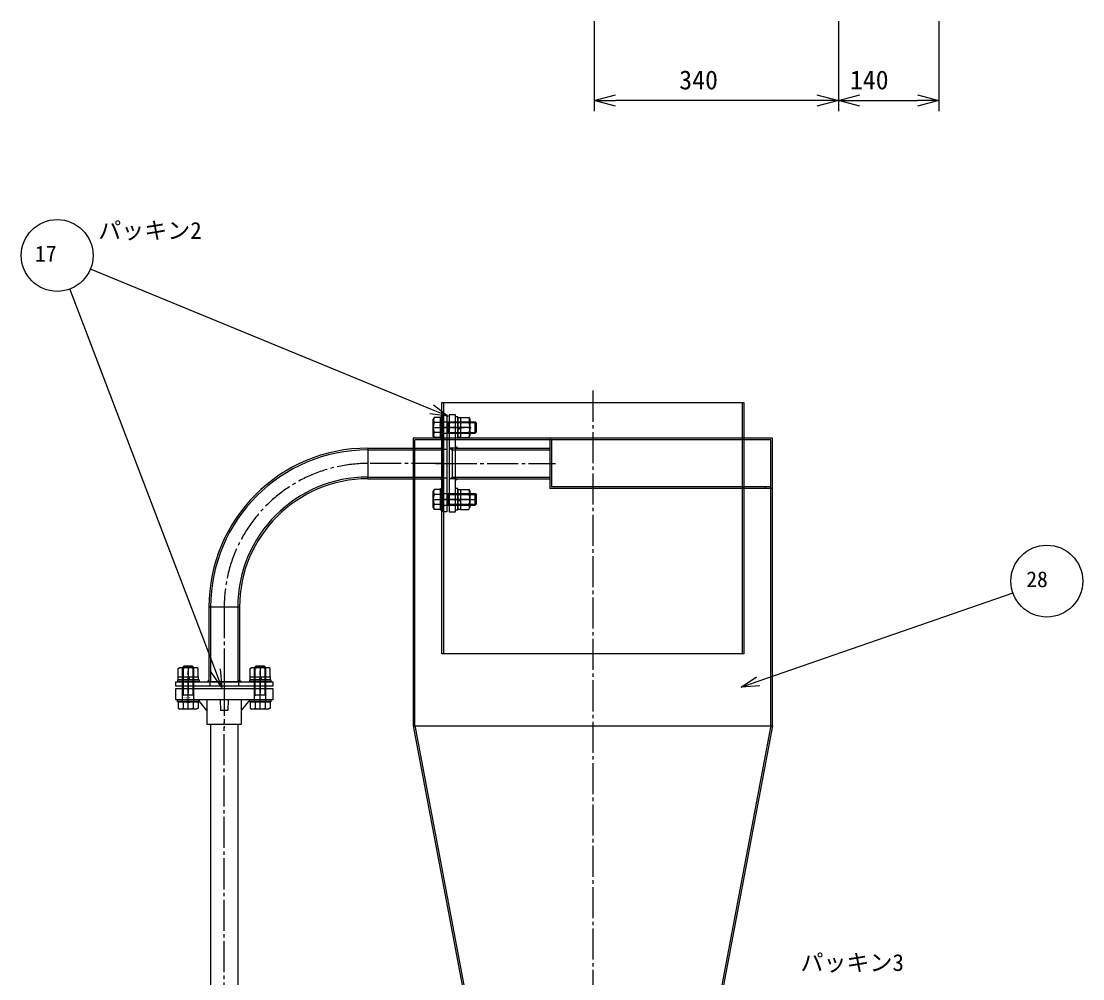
# Model space of a CAD drawing. Units: millimetres at full size. Extents: x -24503 to 24503, y -7436 to 7436.
# Drawn here: x 3937 to 5414, y 4705 to 6038 of the extents above; entities that cross this region are included whole.
import ezdxf
from ezdxf.enums import TextEntityAlignment as Align

# ---------------------------------------------------------------- set-up
doc = ezdxf.new("R2010")
doc.units = ezdxf.units.MM
doc.header["$LTSCALE"] = 4.8
doc.linetypes.add('CHAIN2', pattern=[12, 9, -1, 1, -1])
for name, color, linetype, lineweight in [('0-2_08_DIM', 3, 'Continuous', 9), ('0-4_0', 2, 'Continuous', 9), ('0-6_05_CENTER', 2, 'CHAIN2', 9), ('0-7_04_HIDDEN', 7, 'Continuous', 9), ('0-8_10_DRAFT', 1, 'Continuous', 9), ('0-C_01_外形線', 134, 'Continuous', 9), ('0-D_03_かくれ線', 5, 'Continuous', 9), ('0-F_04_中心線', 4, 'CHAIN2', 9), ('1-0_02_細線', 6, 'Continuous', 9)]:
    doc.layers.add(name, color=color, linetype=linetype, lineweight=lineweight)
doc.layers.add('0-9_07_TEXT', color=2, linetype='Continuous')
doc.styles.add('ＭＳ ゴシック', font='')
doc.styles.get('ＭＳ ゴシック').set_extended_font_data('MS Gothic')

# ---------------------------------------------------------------- blocks, each defined once
blk = doc.blocks.new('A$C501F2277_1_1')
at = {"layer": '0-4_0', "color": 134}
for p, q in [((250, 1200), (-250, 1200)), ((-250, 800), (-100, 6)), ((250, 800), (100, 6))]:
    blk.add_line(p, q, dxfattribs=at)
for points in [[(-210, 1200), (-210, 1250), (210, 1250), (210, 1200)], [(-250, 1200), (-250, 800), (250, 800), (250, 1200)]]:
    blk.add_lwpolyline(points, dxfattribs=at)
at = {"layer": '0-4_0', "color": 3}
for points in [[(-196, 1186.35), (-198.5, 1186.35), (-196, 1183.85)], [(-191, 1186.35), (-188.5, 1186.35), (-191, 1188.85)], [(-196, 1143.65), (-198.5, 1143.65), (-196, 1146.15)], [(-191, 1143.65), (-188.5, 1143.65), (-191, 1141.15)]]:
    blk.add_lwpolyline(points, close=True, dxfattribs=at)
at = {"layer": '0-4_0', "color": 134}
blk.add_lwpolyline([(150, 0), (-150, 0), (-150, 6), (150, 6)], close=True, dxfattribs=at)
at = {"layer": '0-6_05_CENTER'}
for p, q in [((0, 1266.384), (0, -10.394)), ((-181.051, 1215), (-209.581, 1215)), ((-204.625, 1165), (-51.91, 1165)), ((-181.051, 1115), (-209.581, 1115)), ((-130, -7.779), (-130, 13.567)), ((130, -7.779), (130, 13.567))]:
    blk.add_line(p, q, dxfattribs=at)
at = {"layer": '0-7_04_HIDDEN'}
for p, q in [((-207.7, 1250), (-207.7, 900)), ((207.7, 1250), (207.7, 900)), ((247.7, 1197.7), (-247.7, 1197.7)), ((-247.7, 800.215), (-247.7, 1197.7)), ((-60, 1200), (-60, 1130)), ((-57.7, 1197.7), (-57.7, 1132.3)), ((210, 1200), (210, 900)), ((247.7, 800.215), (247.7, 1197.7)), ((-191, 1186.35), (-200, 1186.35)), ((-196, 1186.35), (-196, 1143.65)), ((-196, 1183.85), (-60, 1183.85)), ((-191, 1186.35), (-60, 1186.35)), ((-191, 1143.65), (-200, 1143.65)), ((-196, 1146.15), (-60, 1146.15)), ((-191, 1143.65), (-60, 1143.65)), ((250, 1130), (-60, 1130)), ((247.7, 1132.3), (-57.7, 1132.3)), ((240, 1130), (240, 1132.3)), ((-247.7, 800.215), (-97.74, 6.427)), ((247.7, 800.215), (97.74, 6.427)), ((-100, 6), (-97.74, 6.427)), ((-100, 0), (-100, 6)), ((100, 6), (97.74, 6.427)), ((100, 0), (100, 6))]:
    blk.add_line(p, q, dxfattribs=at)
blk.add_lwpolyline([(-191, 1232.5), (-200, 1232.5), (-200, 1097.5), (-191, 1097.5)], close=True, dxfattribs=at)
blk.add_lwpolyline([(210, 900), (-210, 900), (-210, 1200)], dxfattribs=at)
blk = doc.blocks.new('A$C1A3C2C0C_1_1_2_1')
at = {"layer": '0-4_0', "color": 134}
for p, q in [((-11, 1.5), (11, 1.5)), ((-11, 1.5), (-11, 0)), ((-11, 0), (11, 0)), ((-9.815, 11), (9.815, 11)), ((-9.815, 4), (-9.815, 11)), ((9.815, 4), (-9.815, 4)), ((-9.25, 4), (-9.25, 1.5)), ((-5, -31), (-5, 0)), ((-4.908, 4), (-4.908, 11)), ((-4.188, -31), (-4.188, 0)), ((0, 1.5), (-2.5, 4)), ((0, 4), (2.5, 1.5)), ((4.188, -31), (4.188, 0)), ((4.907, 4), (4.907, 11)), ((5, -31), (5, 0)), ((9.25, 1.5), (9.25, 4)), ((9.815, 4), (9.815, 11)), ((11, 0), (11, 1.5)), ((-5, -31), (5, -31))]:
    blk.add_line(p, q, dxfattribs=at)
at = {"layer": '0-4_0', "color": 134, "linetype": 'CHAIN2'}
blk.add_line((0, -34), (0, 14), dxfattribs=at)
at = {"layer": '0-8_10_DRAFT', "style": 'ＭＳ ゴシック', "width": 1.8}
blk.add_text('BT-M10x35L,SW,PW', height=0.2199, dxfattribs=at).set_placement((5.1, 10.658), align=Align.BOTTOM_LEFT)
blk = doc.blocks.new('A$C5FAF1F26_1_1')
at = {"layer": '0-4_0', "color": 3}
blk.add_lwpolyline([(-150, 3), (150, 3), (150, 0), (-150, 0)], close=True, dxfattribs=at)
at = {"layer": '0-4_0'}
for name, p in [('A$C501F2277_1_1', (0, 3)), ('A$C1A3C2C0C_1_1_2_1', (-130, 9)), ('A$C1A3C2C0C_1_1_2_1', (130, 9))]:
    blk.add_blockref(name, p, dxfattribs=at)
blk = doc.blocks.new('_Open30')
at = {"layer": '0-2_08_DIM'}
blk.add_line((0, 0), (-1, 0), dxfattribs=at)
blk.add_lwpolyline([(-1, 0.26795), (0, 0), (-1, -0.26795)], dxfattribs=at)
blk = doc.blocks.new('AM_BALLOON1')
at = {"layer": '0-2_08_DIM'}
blk.add_circle((0, 0), 5, dxfattribs=at)

msp = doc.modelspace()

# ---------------------------------------------------------------- linework, layer by layer
at = {"layer": '0-2_08_DIM', "color": 4}
for p, q in [((4734.278, 6037.508), (4734.278, 5912.208)), ((5074.278, 6037.508), (5074.278, 5912.208)), ((5074.278, 6037.508), (5074.278, 5912.208)), ((5214.278, 6037.508), (5214.278, 5912.208)), ((5044.278, 5927.208), (4764.278, 5927.208)), ((5104.278, 5927.208), (5184.278, 5927.208))]:
    msp.add_line(p, q, dxfattribs=at)
at = {"layer": '0-2_08_DIM'}
for p, q in [((4508.174, 5497.235), (4033.455, 5692.455)), ((4207.672, 5133.619), (4005.003, 5664.862)), ((4962.667, 5118.713), (5317.299, 5241.882))]:
    msp.add_line(p, q, dxfattribs=at)
at = {"layer": '0-4_0', "color": 134}
for p, q in [((4520.647, 5456.938), (4522.647, 5456.938)), ((4419.647, 5443.288), (4419.647, 5400.588)), ((4419.647, 5443.288), (4482.647, 5443.288)), ((4419.647, 5400.588), (4482.647, 5400.588)), ((4240.997, 5221.938), (4198.297, 5221.938)), ((4198.297, 5221.938), (4198.297, 5117.938)), ((4240.997, 5221.938), (4240.997, 5117.938)), ((4240.997, 5117.938), (4198.297, 5117.938))]:
    msp.add_line(p, q, dxfattribs=at)
msp.add_lwpolyline([(4520.647, 5456.938), (4520.647, 5486.938), (4522.647, 5486.938)], dxfattribs=at)
for points in [[(4287.147, 5117.938), (4287.147, 5111.938), (4152.147, 5111.938), (4152.147, 5117.938)], [(4154.589, 5092.938), (4184.589, 5092.938), (4184.589, 5089.938), (4154.589, 5089.938)], [(4254.647, 5092.938), (4284.647, 5092.938), (4284.647, 5089.938), (4254.647, 5089.938)]]:
    msp.add_lwpolyline(points, close=True, dxfattribs=at)
at = {"layer": '0-4_0', "color": 3}
for points in [[(4198.297, 5117.938), (4198.311, 5120.437), (4195.797, 5117.938)], [(4240.997, 5117.938), (4241.015, 5120.438), (4243.497, 5117.938)]]:
    msp.add_lwpolyline(points, close=True, dxfattribs=at)
at = {"layer": '0-4_0', "color": 134}
for radius in [221.35, 178.65]:
    msp.add_arc((4419.647, 5221.938), radius, 90, 180, dxfattribs=at)
at = {"layer": '0-6_05_CENTER'}
for p, q in [((4513.698, 5471.938), (4539.228, 5471.938)), ((4523.647, 5421.938), (4419.647, 5421.938)), ((4513.698, 5421.938), (4539.228, 5421.938)), ((4513.698, 5371.938), (4539.228, 5371.938)), ((4219.647, 5221.938), (4219.647, 5115.122)), ((4169.647, 5127.887), (4169.647, 5102.356)), ((4219.647, 5127.887), (4219.647, 5102.356)), ((4269.647, 5127.887), (4269.647, 5102.356))]:
    msp.add_line(p, q, dxfattribs=at)
msp.add_arc((4419.647, 5221.938), 200, 90, 180, dxfattribs=at)
at = {"layer": '0-7_04_HIDDEN'}
for p, q in [((4419.647, 5440.788), (4523.647, 5440.788)), ((4482.647, 5443.288), (4523.647, 5443.288)), ((4523.647, 5443.288), (4523.647, 5400.588)), ((4523.647, 5441.938), (4529.647, 5441.938)), ((4419.647, 5403.088), (4523.647, 5403.088)), ((4482.647, 5400.588), (4523.647, 5400.588)), ((4523.647, 5401.938), (4529.647, 5401.938)), ((4200.797, 5221.938), (4200.797, 5117.938)), ((4238.497, 5221.938), (4238.497, 5117.938)), ((4199.647, 5117.938), (4199.647, 5111.938)), ((4239.647, 5117.938), (4239.647, 5111.938))]:
    msp.add_line(p, q, dxfattribs=at)
for points in [[(4523.647, 5489.438), (4529.647, 5489.438), (4529.647, 5354.438), (4523.647, 5354.438)], [(4523.647, 5443.288), (4521.147, 5443.273), (4523.647, 5445.788)], [(4523.647, 5400.588), (4521.147, 5400.57), (4523.647, 5398.088)]]:
    msp.add_lwpolyline(points, close=True, dxfattribs=at)
for radius in [218.85, 181.15]:
    msp.add_arc((4419.647, 5221.938), radius, 90, 180, dxfattribs=at)
at = {"layer": '0-C_01_外形線'}
for p, q in [((4512.008, 5485.794), (4510.647, 5483.438)), ((4510.647, 5460.438), (4510.647, 5483.438)), ((4520.647, 5485.794), (4512.008, 5485.794)), ((4520.647, 5485.794), (4520.647, 5458.081)), ((4520.647, 5478.866), (4512.008, 5478.866)), ((4512.008, 5458.081), (4510.647, 5460.438)), ((4520.647, 5465.009), (4512.008, 5465.009)), ((4520.647, 5458.081), (4512.008, 5458.081)), ((4155.732, 5136.577), (4158.089, 5137.938)), ((4155.732, 5124.938), (4155.732, 5136.577)), ((4158.089, 5137.938), (4181.089, 5137.938)), ((4161.589, 5137.938), (4163.589, 5139.938)), ((4177.589, 5137.938), (4161.589, 5137.938)), ((4162.66, 5124.938), (4162.66, 5136.577)), ((4175.589, 5139.938), (4163.589, 5139.938)), ((4177.589, 5137.938), (4175.589, 5139.938)), ((4176.517, 5124.938), (4176.517, 5136.577)), ((4183.445, 5136.577), (4181.089, 5137.938)), ((4255.791, 5136.577), (4258.147, 5137.938)), ((4255.791, 5124.938), (4255.791, 5136.577)), ((4258.147, 5137.938), (4281.147, 5137.938)), ((4261.647, 5137.938), (4263.647, 5139.938)), ((4277.647, 5137.938), (4261.647, 5137.938)), ((4262.719, 5124.938), (4262.719, 5136.577)), ((4275.647, 5139.938), (4263.647, 5139.938)), ((4277.647, 5137.938), (4275.647, 5139.938)), ((4276.575, 5124.938), (4276.575, 5136.577)), ((4283.504, 5136.577), (4281.147, 5137.938)), ((4184.589, 5117.938), (4154.589, 5117.938)), ((4155.589, 5124.938), (4170.244, 5124.938)), ((4155.589, 5120.938), (4155.589, 5124.938)), ((4155.589, 5120.938), (4168.789, 5120.938)), ((4168.789, 5120.938), (4170.244, 5124.938)), ((4170.389, 5120.938), (4171.844, 5124.938)), ((4170.389, 5120.938), (4183.589, 5120.938)), ((4171.844, 5124.938), (4183.589, 5124.938)), ((4183.589, 5124.938), (4183.589, 5120.938)), ((4184.589, 5120.938), (4184.589, 5117.938)), ((4284.647, 5117.938), (4254.647, 5117.938)), ((4255.647, 5124.938), (4270.303, 5124.938)), ((4255.647, 5120.938), (4255.647, 5124.938)), ((4255.647, 5120.938), (4268.847, 5120.938)), ((4268.847, 5120.938), (4270.303, 5124.938)), ((4270.447, 5120.938), (4271.903, 5124.938)), ((4270.447, 5120.938), (4283.647, 5120.938)), ((4271.903, 5124.938), (4283.647, 5124.938)), ((4283.647, 5124.938), (4283.647, 5120.938)), ((4284.647, 5120.938), (4284.647, 5117.938)), ((4152.147, 5108.938), (4287.147, 5108.938)), ((4152.147, 5092.938), (4152.147, 5108.938)), ((4287.147, 5108.938), (4287.147, 5092.938)), ((4287.147, 5092.938), (4152.147, 5092.938)), ((4155.732, 5089.938), (4155.732, 5081.298)), ((4155.732, 5089.938), (4183.445, 5089.938)), ((4155.732, 5081.298), (4158.089, 5079.938)), ((4162.66, 5089.938), (4162.66, 5081.298)), ((4176.517, 5089.938), (4176.517, 5081.298)), ((4183.445, 5081.298), (4181.089, 5079.938)), ((4183.445, 5089.938), (4183.445, 5081.298)), ((4195.647, 5077.938), (4183.647, 5092.938)), ((4195.647, 5092.938), (4195.647, 5058.938)), ((4214.147, 5092.938), (4214.647, 5077.938)), ((4225.147, 5092.938), (4224.647, 5077.938)), ((4243.647, 5058.938), (4243.647, 5092.938)), ((4243.647, 5077.938), (4255.647, 5092.938)), ((4255.791, 5089.938), (4255.791, 5081.298)), ((4255.791, 5089.938), (4283.504, 5089.938)), ((4255.791, 5081.298), (4258.147, 5079.938)), ((4262.719, 5089.938), (4262.719, 5081.298)), ((4276.575, 5089.938), (4276.575, 5081.298)), ((4283.504, 5081.298), (4281.147, 5079.938)), ((4283.504, 5089.938), (4283.504, 5081.298)), ((4181.089, 5079.938), (4158.089, 5079.938)), ((4224.647, 5077.938), (4214.647, 5077.938)), ((4281.147, 5079.938), (4258.147, 5079.938)), ((4195.647, 5058.938), (4243.647, 5058.938)), ((4200.647, 5058.938), (4200.647, 4190.938)), ((4238.647, 5058.938), (4238.647, 4190.938))]:
    msp.add_line(p, q, dxfattribs=at)
for points in [[(4155.732, 5124.938), (4183.445, 5124.938), (4183.445, 5136.577)], [(4255.791, 5124.938), (4283.504, 5124.938), (4283.504, 5136.577)], [(4184.589, 5120.938), (4154.589, 5120.938), (4154.589, 5117.938)], [(4284.647, 5120.938), (4254.647, 5120.938), (4254.647, 5117.938)]]:
    msp.add_lwpolyline(points, dxfattribs=at)
for centre, radius, start, end in [((4518.008, 5482.33), 6.928, 150.00001, 209.99999), ((4528.968, 5471.938), 18.321, 157.78075, 202.21925), ((4518.008, 5461.545), 6.928, 150.00001, 209.99999), ((4159.196, 5130.577), 6.928, 60.00001, 119.99999), ((4169.589, 5119.616), 18.321, 67.78075, 112.21925), ((4179.981, 5130.577), 6.928, 60.00001, 119.99999), ((4259.255, 5130.577), 6.928, 60.00001, 119.99999), ((4269.647, 5119.616), 18.321, 67.78075, 112.21925), ((4280.039, 5130.577), 6.928, 60.00001, 119.99999), ((4159.196, 5087.298), 6.928, 240.00001, 299.99999), ((4169.589, 5098.259), 18.321, 247.78075, 292.21925), ((4179.981, 5087.298), 6.928, 240.00001, 299.99999), ((4259.255, 5087.298), 6.928, 240.00001, 299.99999), ((4269.647, 5098.259), 18.321, 247.78075, 292.21925), ((4280.039, 5087.298), 6.928, 240.00001, 299.99999)]:
    msp.add_arc(centre, radius, start, end, dxfattribs=at)
at = {"layer": '0-D_03_かくれ線'}
for p, q in [((4523.647, 5486.938), (4522.647, 5486.938)), ((4541.647, 5456.938), (4541.647, 5486.938)), ((4544.647, 5485.938), (4544.647, 5472.738)), ((4544.647, 5485.938), (4548.647, 5485.938)), ((4548.647, 5485.938), (4548.647, 5471.282)), ((4548.647, 5485.794), (4560.287, 5485.794)), ((4560.287, 5485.794), (4561.647, 5483.438)), ((4561.647, 5483.438), (4561.647, 5460.438)), ((4520.647, 5479.938), (4561.647, 5479.938)), ((4530.647, 5478.738), (4529.447, 5479.938)), ((4530.647, 5479.938), (4530.647, 5463.938)), ((4530.647, 5478.738), (4561.647, 5478.738)), ((4544.647, 5471.938), (4541.647, 5471.938)), ((4544.647, 5472.738), (4548.647, 5471.282)), ((4544.647, 5471.138), (4544.647, 5457.938)), ((4544.647, 5471.138), (4548.647, 5469.682)), ((4548.647, 5478.866), (4560.287, 5478.866)), ((4548.647, 5469.682), (4548.647, 5457.938)), ((4561.647, 5479.938), (4568.647, 5479.938)), ((4561.647, 5478.738), (4569.847, 5478.738)), ((4568.647, 5479.938), (4570.647, 5477.938)), ((4568.647, 5463.938), (4568.647, 5479.938)), ((4568.647, 5463.938), (4570.647, 5465.938)), ((4570.647, 5465.938), (4570.647, 5477.938)), ((4520.647, 5463.938), (4561.647, 5463.938)), ((4530.647, 5465.138), (4529.447, 5463.938)), ((4530.647, 5465.138), (4561.647, 5465.138)), ((4544.647, 5456.938), (4541.647, 5456.938)), ((4548.647, 5457.938), (4544.647, 5457.938)), ((4548.647, 5465.009), (4560.287, 5465.009)), ((4560.287, 5458.081), (4561.647, 5460.438)), ((4561.647, 5465.138), (4569.847, 5465.138)), ((4561.647, 5463.938), (4568.647, 5463.938)), ((4512.008, 5385.794), (4510.647, 5383.438)), ((4510.647, 5360.438), (4510.647, 5383.438)), ((4520.647, 5385.794), (4512.008, 5385.794)), ((4520.647, 5378.866), (4512.008, 5378.866)), ((4520.647, 5385.794), (4520.647, 5358.081)), ((4520.647, 5379.938), (4561.647, 5379.938)), ((4530.647, 5378.738), (4529.447, 5379.938)), ((4530.647, 5379.938), (4530.647, 5363.938)), ((4530.647, 5378.738), (4561.647, 5378.738)), ((4541.647, 5356.938), (4541.647, 5386.938)), ((4544.647, 5385.938), (4544.647, 5372.738)), ((4544.647, 5385.938), (4548.647, 5385.938)), ((4548.647, 5385.938), (4548.647, 5371.282)), ((4548.647, 5385.794), (4560.287, 5385.794)), ((4548.647, 5378.866), (4560.287, 5378.866)), ((4560.287, 5385.794), (4561.647, 5383.438)), ((4561.647, 5383.438), (4561.647, 5360.438)), ((4561.647, 5379.938), (4568.647, 5379.938)), ((4561.647, 5378.738), (4569.847, 5378.738)), ((4568.647, 5379.938), (4570.647, 5377.938)), ((4568.647, 5363.938), (4568.647, 5379.938)), ((4570.647, 5365.938), (4570.647, 5377.938)), ((4510.647, 5371.938), (4570.647, 5371.938)), ((4520.647, 5365.009), (4512.008, 5365.009)), ((4520.647, 5363.938), (4561.647, 5363.938)), ((4530.647, 5365.138), (4529.447, 5363.938)), ((4530.647, 5365.138), (4561.647, 5365.138)), ((4544.647, 5371.938), (4541.647, 5371.938)), ((4544.647, 5372.738), (4548.647, 5371.282)), ((4544.647, 5371.138), (4544.647, 5357.938)), ((4544.647, 5371.138), (4548.647, 5369.682)), ((4548.647, 5369.682), (4548.647, 5357.938)), ((4548.647, 5365.009), (4560.287, 5365.009)), ((4561.647, 5365.138), (4569.847, 5365.138)), ((4561.647, 5363.938), (4568.647, 5363.938)), ((4568.647, 5363.938), (4570.647, 5365.938)), ((4512.008, 5358.081), (4510.647, 5360.438)), ((4520.647, 5358.081), (4512.008, 5358.081)), ((4544.647, 5356.938), (4541.647, 5356.938)), ((4548.647, 5357.938), (4544.647, 5357.938)), ((4560.287, 5358.081), (4561.647, 5360.438)), ((4161.589, 5089.938), (4161.589, 5137.938)), ((4162.789, 5099.938), (4162.789, 5137.938)), ((4176.389, 5099.938), (4176.389, 5137.938)), ((4177.589, 5089.938), (4177.589, 5137.938)), ((4261.647, 5089.938), (4261.647, 5137.938)), ((4262.847, 5099.938), (4262.847, 5137.938)), ((4276.447, 5099.938), (4276.447, 5137.938)), ((4277.647, 5089.938), (4277.647, 5137.938)), ((4161.589, 5099.938), (4177.589, 5099.938)), ((4162.789, 5099.938), (4161.589, 5098.738)), ((4176.389, 5099.938), (4177.589, 5098.738)), ((4261.647, 5099.938), (4277.647, 5099.938)), ((4262.847, 5099.938), (4261.647, 5098.738)), ((4276.447, 5099.938), (4277.647, 5098.738))]:
    msp.add_line(p, q, dxfattribs=at)
for points in [[(4523.647, 5486.938), (4523.647, 5456.938), (4522.647, 5456.938)], [(4544.647, 5456.938), (4544.647, 5486.938), (4541.647, 5486.938)], [(4548.647, 5485.794), (4548.647, 5458.081), (4560.287, 5458.081)], [(4561.647, 5471.938), (4548.647, 5471.938), (4544.647, 5471.938)], [(4544.647, 5356.938), (4544.647, 5386.938), (4541.647, 5386.938)], [(4548.647, 5385.794), (4548.647, 5358.081), (4560.287, 5358.081)], [(4561.647, 5371.938), (4548.647, 5371.938), (4544.647, 5371.938)]]:
    msp.add_lwpolyline(points, dxfattribs=at)
msp.add_lwpolyline([(4523.647, 5386.938), (4523.647, 5356.938), (4520.647, 5356.938), (4520.647, 5386.938)], close=True, dxfattribs=at)
for centre, radius, start, end in [((4554.287, 5482.33), 6.928, 330.00001, 29.99999), ((4543.326, 5471.938), 18.321, 337.78075, 22.21925), ((4554.287, 5461.545), 6.928, 330.00001, 29.99999), ((4528.968, 5371.938), 18.321, 157.78075, 202.21925), ((4518.008, 5382.33), 6.928, 150.00001, 209.99999), ((4554.287, 5382.33), 6.928, 330.00001, 29.99999), ((4543.326, 5371.938), 18.321, 337.78075, 22.21925), ((4518.008, 5361.545), 6.928, 150.00001, 209.99999), ((4554.287, 5361.545), 6.928, 330.00001, 29.99999)]:
    msp.add_arc(centre, radius, start, end, dxfattribs=at)
at = {"layer": '0-F_04_中心線'}
for p, q in [((4510.647, 5471.938), (4570.647, 5471.938)), ((4169.589, 5079.938), (4169.589, 5139.938)), ((4269.647, 5079.938), (4269.647, 5139.938)), ((4169.589, 5120.938), (4169.589, 5117.938)), ((4219.647, 5113.938), (4219.647, 5053.938)), ((4269.647, 5120.938), (4269.647, 5117.938)), ((4219.647, 3446.759), (4219.647, 5061.238))]:
    msp.add_line(p, q, dxfattribs=at)
for points in [[(4169.589, 5137.938), (4169.589, 5124.938), (4169.589, 5120.938)], [(4269.647, 5137.938), (4269.647, 5124.938), (4269.647, 5120.938)]]:
    msp.add_lwpolyline(points, dxfattribs=at)
at = {"layer": '1-0_02_細線'}
for p, q in [((4162.789, 5137.938), (4162.789, 5139.138)), ((4176.389, 5137.938), (4176.389, 5139.138)), ((4262.847, 5137.938), (4262.847, 5139.138)), ((4276.447, 5137.938), (4276.447, 5139.138))]:
    msp.add_line(p, q, dxfattribs=at)

# ---------------------------------------------------------------- block references
at = {"layer": '0-2_08_DIM'}
for p, xscale, yscale, rotation in [((4734.278, 5927.208), 30, 30, 180), ((5074.278, 5927.208), 30, 30, 180), ((4531.295, 5487.726), 25, 25, 337.64587), ((4216.583, 5110.261), 25, 25, 290.88181), ((4939.051, 5110.511), 25, 25, 199.15287)]:
    msp.add_blockref('_Open30', p, dxfattribs=dict(at, xscale=xscale, yscale=yscale, rotation=rotation))
for name, p, xscale, yscale in [('_Open30', (5074.278, 5927.208), 30, 30), ('_Open30', (5214.278, 5927.208), 30, 30), ('AM_BALLOON1', (3987.224, 5711.467), 10, 10), ('AM_BALLOON1', (3987.224, 5711.467), 10, 10), ('AM_BALLOON1', (5364.341, 5258.221), 10, 10)]:
    msp.add_blockref(name, p, dxfattribs=dict(at, xscale=xscale, yscale=yscale))
at = {"layer": '0-4_0'}
msp.add_blockref('A$C5FAF1F26_1_1', (4732.647, 4253.938), dxfattribs=at)

# ---------------------------------------------------------------- texts
at = {"layer": '0-2_08_DIM', "color": 4, "style": 'ＭＳ ゴシック'}
for s, p in [('340', (4852.85, 5934.708)), ('140', (5090.278, 5934.708))]:
    msp.add_text(s, height=26.39, dxfattribs=at).set_placement(p, align=Align.BOTTOM_LEFT)
at = {"layer": '0-4_0', "color": 134, "style": 'ＭＳ ゴシック'}
for s, p in [('17', (3956.509, 5696.467)), ('17', (3956.509, 5696.467)), ('28', (5335.77, 5243.221))]:
    msp.add_text(s, height=21.99, dxfattribs=at).set_placement(p, align=Align.BOTTOM_LEFT)
at = {"layer": '0-9_07_TEXT', "style": 'ＭＳ ゴシック'}
for s, p in [('パッキン2', (4044.4, 5727.568)), ('パッキン3', (5021.534, 4708.522))]:
    msp.add_text(s, height=23.46, dxfattribs=at).set_placement(p, align=Align.BOTTOM_LEFT)
at = {"layer": '0-D_03_かくれ線', "style": 'ＭＳ ゴシック', "width": 0.8}
for rotation, p in [(270, (4518.647, 5475.851)), (270, (4518.647, 5375.851)), (180, (4172.487, 5089.438)), (180, (4272.545, 5089.438))]:
    msp.add_text('M16×50', height=1.1, rotation=rotation, dxfattribs=at).set_placement(p, align=Align.BOTTOM_LEFT)
at = {"layer": '0-D_03_かくれ線', "style": 'ＭＳ ゴシック'}
msp.add_text('JIS10K-30A', height=1.466, rotation=180, dxfattribs=at).set_placement((4172.689, 5096.736), align=Align.BOTTOM_LEFT)

doc.saveas('drawing.dxf')
